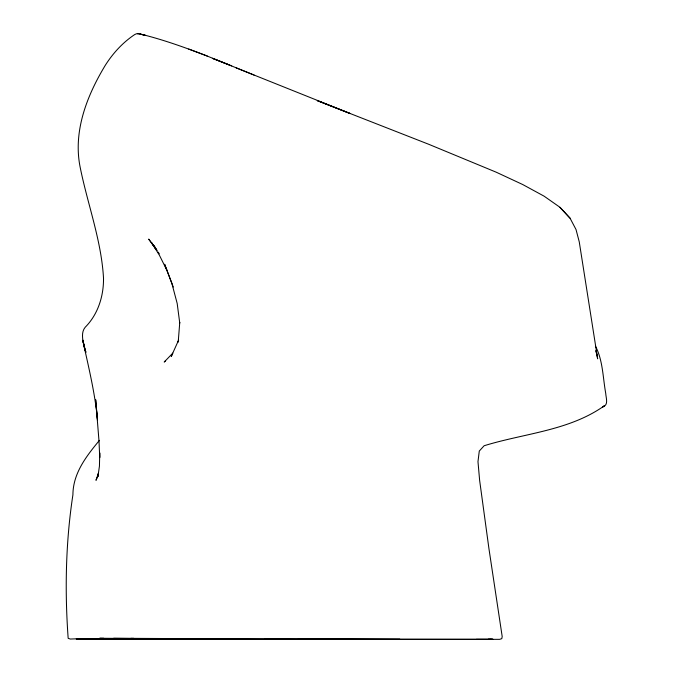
<?xml version="1.0" encoding="UTF-8"?>
<svg xmlns="http://www.w3.org/2000/svg" width="673" height="673" viewBox="0 0 673 673"><rect width="100%" height="100%" fill="white"/><g stroke="black" fill="none" stroke-linecap="round" stroke-linejoin="round"><path stroke-width="1.01" d="M97.947 475.861L95.995 480.295L98.485 473.01L97.947 476.476L99.444 466.069L99.73 452.828L99.73 457.606L99.007 441.109L95.684 399.728L97.501 419.893C95.103 393.722 88.844 368.181 83.25 342.582C82.358 337.425 81.568 331.562 85.21 327.238C98.031 314.367 103.718 296.07 103.516 278.159C101.337 240.009 87.473 203.961 80.062 166.744C73.02 130.991 87.095 95.364 105.358 65.205C113.022 53.142 122.839 42.433 134.785 34.508C137.57 32.514 141.036 34.643 143.988 34.946C165.163 40.38 185.773 47.8 206.165 55.632L254.058 75.056M99.419 440.378C86.38 456.176 72.995 473.245 72.911 494.823C65.66 542.194 64.717 590.751 68.166 638.332L70.312 639.047L80.71 638.669M165.558 360.795L164.204 362.049L172.826 353.106L171.279 356.396L178.597 340.185L178.202 342.069L179.75 322.544L179.741 323.032L177.184 303.464L171.834 283.266L164.607 264.237L173.264 287.035M297.979 639.333L493.073 639.333L76.251 638.988L400.04 639.35L300.562 639.014M476.316 639.35L499.669 639.342L501.806 638.643L502.193 636.549L488.951 548.714L479.639 480.421L477.981 461.636L479.277 451.07L484.131 445.745C524.402 433.261 569.19 430.813 604.497 405.684L602.705 406.972C608.93 405.028 605.936 397.928 605.725 393.352C602.865 377.662 602.949 360.282 595.42 346.099M103.751 638.282L99.68 638.273L204.003 638.971L153.966 638.526M130.831 638.349L133.818 638.357M232.017 639.157L265.28 639.274M113.628 638.273L210.456 638.744M264.96 639.014L333.085 639.35M202.337 638.963L233.363 639.157M151.501 638.517L175.417 638.736M137.393 33.65L138.52 33.894M188.701 49.045L207.343 56.086M228.744 64.734L212.449 58.332L231.672 65.895M236.147 67.864L350.145 113.518L317.261 100.639L428.751 144.291L496.169 172.179L522.719 184.537L544.087 196.163L559.978 207.309L570.073 218.229L576.021 229.535L579.251 241.843L597.658 358.827L595.916 350.591L597.144 355.672M559.953 207.343L570.098 218.237M154.075 245.998L155.808 248.522M155.068 247.462L148.674 239.1L155.816 248.951L151.501 242.541L159.442 255.294L166.98 270.47M156.111 249.002L157.162 250.541M154.075 246.024L155.825 248.631M158.147 252.106L159.316 253.847M85.866 352.332L84.63 348.429L85.816 352.181M84.419 347.461L82.93 340.698L85.681 351.617M82.872 340.218L84.52 347.891M490.323 639.333L488.177 639.342L492.543 639.342L490.323 639.333M145.057 35.215L139.925 34.029L145.057 35.215"/></g></svg>
